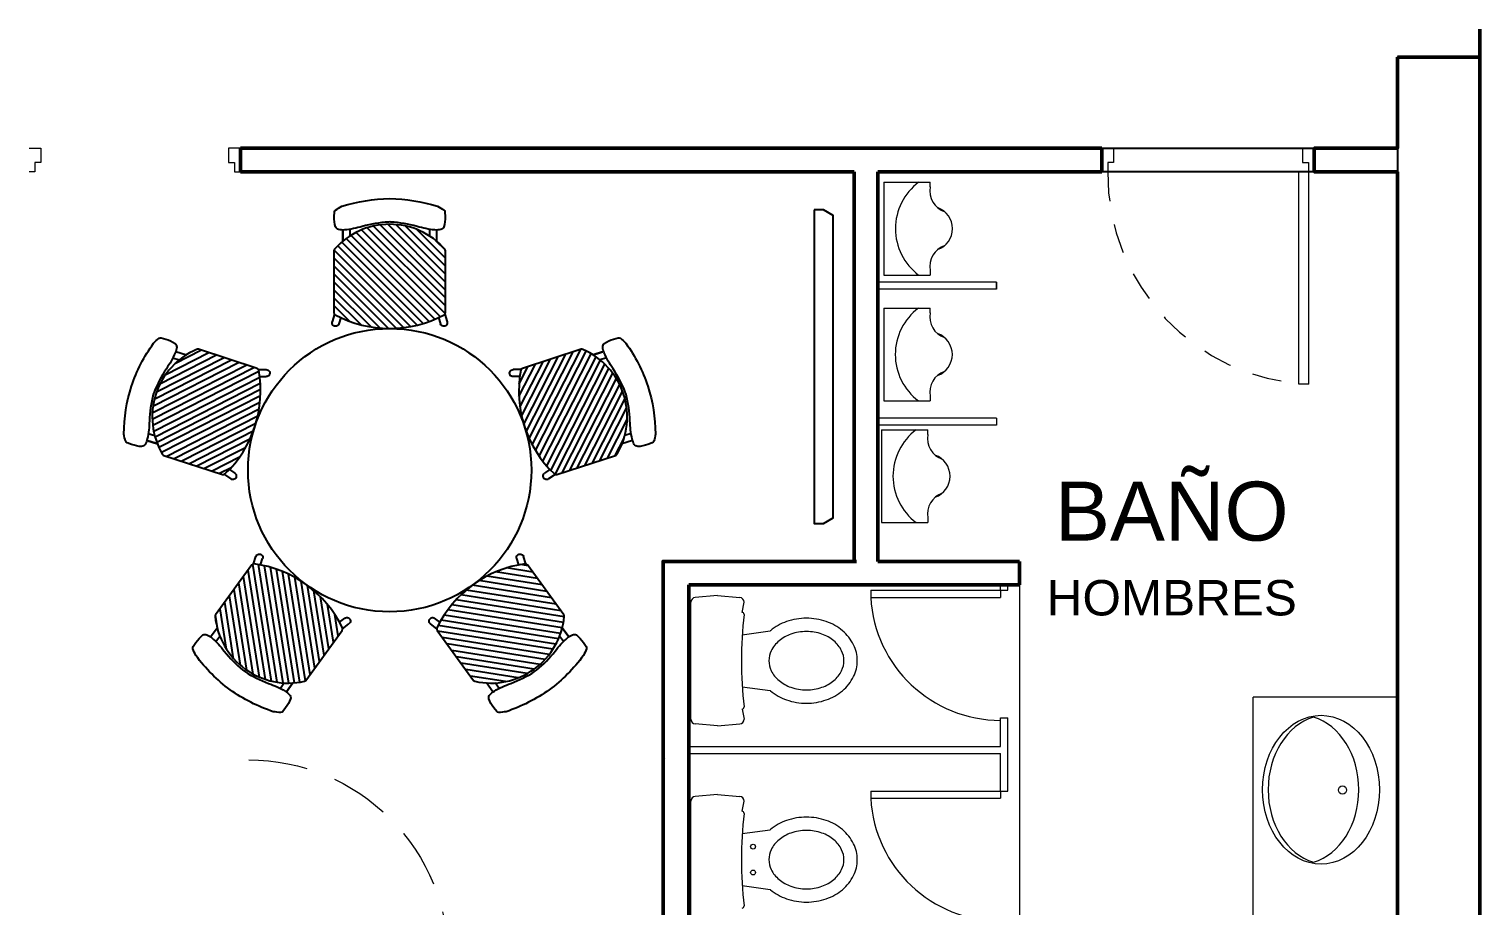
# Model space of a CAD drawing. Header units: millimetres. Extents: x -38 to 179, y -2 to 69.
# Drawn here: x -18.35 to -12.21, y 17.72 to 21.43 of the extents above; entities that cross this region are included whole.
import ezdxf

# ---------------------------------------------------------------- set-up
doc = ezdxf.new("R2010")
doc.units = ezdxf.units.MM
doc.linetypes.add('HIDDEN', pattern=[0.375, 0.25, -0.125])
doc.layers.get('0').update_dxf_attribs({"color": 255})
for name, color, linetype, lineweight in [('01 GRIS', 253, 'Continuous', 0), ('02 AZUL', 5, 'Continuous', 5), ('04 VERDE', 3, 'Continuous', 15), ('06 ROJO', 1, 'Continuous', 50), ('A_MUEBLES FIJOS', 6, 'Continuous', 5)]:
    doc.layers.add(name, color=color, linetype=linetype, lineweight=lineweight)
doc.layers.add('A_MOBILIARIO', color=6, linetype='Continuous')
doc.styles.get("Standard").update_dxf_attribs({"font": 'arial.ttf'})

# ---------------------------------------------------------------- blocks, each defined once
blk = doc.blocks.new('PT90M15')
blk.add_lwpolyline([(0.02499999999997726, 0.09999999999999432), (0.02499999999997726, 1), (0.06499999999999773, 1), (0.06499999999999773, 0.09999999999999432)], close=True)
for points in [[(0, 0), (0.05000000000001137, 0), (0.05000000000001137, 0.05999999999999517), (0.02499999999997726, 0.05999999999999517), (0.02499999999997726, 0.09999999999999432), (0, 0.09999999999999432)], [(0.8999999999999773, 0), (0.8500000000000227, 0), (0.8500000000000227, 0.05999999999999517), (0.875, 0.05999999999999517), (0.875, 0.09999999999999432), (0.8999999999999773, 0.09999999999999432)]]:
    blk.add_lwpolyline(points)
at = {"color": 252, "linetype": 'HIDDEN', "ltscale": 0.5}
blk.add_arc((-0.01890433322307672, 0.1071459075115371), 0.8939328951040775, 359.5419849699633, 87.18486094680517, dxfattribs=at)
blk = doc.blocks.new('MB-MA-120')
at = {"layer": 'A_MOBILIARIO', "color": 4}
blk.add_circle((0, 0), 0.6, dxfattribs=at)
blk = doc.blocks.new('MB-SI-CT')
h = blk.add_hatch()
h.set_pattern_fill('ANSI31', color=252, scale=0.0075)
h.set_pattern_definition([(45, (0, 0), (-0.01683798022700466, 0.01683798022700466), [])])
edge = h.paths.add_edge_path()
edge.add_arc((-7.311484750971431e-11, 0.130322479753445), 0.3111049277399722, 41.304386364337574, 138.6956136985408, ccw=False)
edge.add_arc((0.2259970876225839, 0.3288964296365477), 0.01026228245989492, -5.374811848923855e-07, 41.304385795371786, ccw=False)
edge.add_line((0.2362593700824789, 0.3288964295402792), (0.236259370226179, 0.06746569466172048))
edge.add_arc((0.2259970878037363, 0.06746569465528363), 0.01026228242244273, -61.59172868186022, 3.593811470636865e-08, ccw=False)
edge.add_arc((-2.552034139569059e-10, 0.4852943833133625), 0.485294383313372, 241.5917287474179, 298.4082713128449, ccw=False)
edge.add_arc((-0.2259970878870283, 0.06746569441804096), 0.0102622824169693, 180.0000000866866, 241.5917288039885, ccw=False)
edge.add_line((-0.2362593703039977, 0.06746569440251449), (-0.2362593704476978, 0.3288964292810732))
edge.add_arc((-0.2259970879873667, 0.3288964293871515), 0.0102622824603312, 138.6956142593972, 180.0000005922503, ccw=False)
at = {"layer": 'A_MOBILIARIO', "color": 252}
for p, q in [((0.1984067138157286, 0.3699493810236589), (0.1984067138416492, 0.4171077532553653)), ((-0.2334672185991451, 0.06042924733519328), (-0.2434032058629612, 0.0284698572559563)), ((-0.2067068203616884, 0.04622385481347635), (-0.2149742407066526, 0.01963145843141945)), ((0.2067068203111546, 0.04622385503016346), (0.2149742406815847, 0.01963145866743332)), ((0.2334672185322404, 0.06042924758189372), (0.2434032058278888, 0.02846985752289299))]:
    blk.add_line(p, q, dxfattribs=at)
at = {"layer": 'A_MOBILIARIO'}
blk.add_line((0.198406713840285, 0.3699493810027406), (0.1984067138584749, 0.4027709281404412), dxfattribs=at)
blk.add_lwpolyline([(-0.2295795006393746, 0.501817623787062, 0.2473220328365423), (-0.2342042096352088, 0.4934425173822063), (-0.2345988710417259, 0.4733248703831094, 0.08150221110869013), (-0.2296849033021147, 0.4299622703331778, 0.2240355351153455), (-0.2162563958929979, 0.4188460196947261, 0.08102006946177262), (-0.1915073617117571, 0.4175541380637213, 0.05094595094992073), (-0.1161287371344599, 0.432312918111208, -0.05241184340338387), (-0.005307781174707316, 0.4509995738585957, -0.01486181126825373), (0.0053077805775672, 0.4509995738585957, -0.05241184340338387), (0.1161287365373198, 0.432312918111208, 0.05094595094992073), (0.1915073611150717, 0.4175541380637213, 0.0810200694617724), (0.2162563952963126, 0.4188460196947261, 0.2240355351153455), (0.2296849027054293, 0.4299622703331778, 0.0815022111332333), (0.2345988711267637, 0.473324870637768), (0.2342042096988735, 0.4934425176391386, 0.2473220328365423), (0.2295795006930348, 0.5018176240380825, 0.03297678744902263), (0.2022613923304561, 0.5176033459488707, 0.07399032975095574), (0, 0.5499999999999972, 0.07399032975095574), (-0.2022613923300014, 0.5176033459488707, 0.03297678744902263), (-0.22957950069258, 0.5018176240380825)], format="xyb", dxfattribs=at)
blk.add_lwpolyline([(-0.2337062542522119, 0.3356701430507627, -0.4525221831862469), (0.2337062538806265, 0.3356701433072402, -0.1822013527812773), (0.2362593700824789, 0.3288964295402792), (0.236259370226179, 0.06746569466172048, -0.2754070627771475), (0.2308793808958569, 0.05843919729026936, -0.253115704548103), (-0.2308793809573046, 0.05843919704743428, -0.2754070627748174), (-0.2362593703039977, 0.06746569440251449), (-0.2362593704476978, 0.3288964292810732, -0.1822013527812773)], format="xyb", close=True, dxfattribs=at)
at = {"layer": 'A_MOBILIARIO', "color": 252}
for points in [[(-0.1984067143354196, 0.4171077532552019), (-0.1984067143354196, 0.3699493809972978)], [(-0.1686355310602892, 0.42035933208291), (-0.1686355310602892, 0.3917576222893473)], [(0.1686355308387704, 0.4203593320252068), (0.1686355308387704, 0.3917576223379342)], [(0.1984067141139008, 0.4171077532478193), (0.1984067141139008, 0.369949381059655)]]:
    blk.add_lwpolyline(points, dxfattribs=at)
for centre, start, end in [((-0.2291887232852616, 0.02405065784391525), 162.729836512308, 342.7298365125797), ((0.2291887232547367, 0.02405065809539053), 197.2701635503081, 17.27016355055538)]:
    blk.add_arc(centre, 0.0148855916375804, start, end, dxfattribs=at)
blk = doc.blocks.new('PUERTA VIDRIO BISAGRA PIVOTANTE SIN POZO')
at = {"true_color": 0xc7c8ca, "transparency": 33554687}
h = blk.add_hatch(color=9, dxfattribs=at)
h.dxf.hatch_style = 1
h.paths.add_polyline_path([(98304.51111752748, 103158.2518477188), (98304.51111752751, 103157.357665244), (98304.51225737507, 103157.3565253965), (98304.52137615538, 103157.3565253966), (98304.5225160029, 103157.3576652442), (98304.52251598852, 103158.2518296424), (98304.52137614097, 103158.2529694899), (98304.51225736066, 103158.2529694897)])
at = {"color": 136, "linetype": 'ByBlock'}
for p, q in [((98304.50427842831, 103158.22733278), (98304.50484835208, 103158.2279027038)), ((98304.50427842831, 103158.22732292), (98304.50484835208, 103158.2278928438)), ((98304.50427842943, 103158.1600817752), (98304.50427842831, 103158.22733278)), ((98304.50427842943, 103158.1600719153), (98304.50427842831, 103158.22732292)), ((98304.50484835208, 103158.2279027038), (98304.509977666, 103158.2279027038)), ((98304.50484835208, 103158.2278928438), (98304.509977666, 103158.2278928439)), ((98304.509977666, 103158.2279027038), (98304.50997766714, 103158.1595118516)), ((98304.509977666, 103158.2278928439), (98304.50997766714, 103158.1595019916)), ((98304.51111751358, 103158.2256131488), (98304.50997766604, 103158.2256131488)), ((98304.5236558365, 103158.225613149), (98304.52251598895, 103158.225613149)), ((98304.52251598804, 103158.2256131488), (98304.52365583558, 103158.2256131488)), ((98304.52365583561, 103158.2279027038), (98304.52365583448, 103158.1595118516)), ((98304.52365583561, 103158.2278928439), (98304.52365583448, 103158.1595019916)), ((98304.52878514954, 103158.2279027038), (98304.52365583561, 103158.2279027038)), ((98304.52878514954, 103158.2278928438), (98304.52365583561, 103158.2278928439)), ((98304.5293550733, 103158.22733278), (98304.52878514954, 103158.2279027038)), ((98304.5293550733, 103158.22732292), (98304.52878514954, 103158.2278928438)), ((98304.52935507218, 103158.1600817752), (98304.5293550733, 103158.22733278)), ((98304.52935507218, 103158.1600719153), (98304.5293550733, 103158.22732292)), ((98304.50484835322, 103158.1595118515), (98304.50427842943, 103158.1600817752)), ((98304.50484835322, 103158.1595019915), (98304.50427842943, 103158.1600719153)), ((98304.50997766714, 103158.1595118516), (98304.50484835322, 103158.1595118515)), ((98304.50997766714, 103158.1595019916), (98304.50484835322, 103158.1595019915)), ((98304.51111751463, 103158.1617816867), (98304.5099776671, 103158.1617816867)), ((98304.52365583756, 103158.1617816869), (98304.52251599001, 103158.1617816869)), ((98304.52251598699, 103158.1617816867), (98304.52365583452, 103158.1617816867)), ((98304.52365583448, 103158.1595118516), (98304.5287851484, 103158.1595118515)), ((98304.52365583448, 103158.1595019916), (98304.5287851484, 103158.1595019915)), ((98304.5287851484, 103158.1595118515), (98304.52935507218, 103158.1600817752)), ((98304.5287851484, 103158.1595019915), (98304.52935507218, 103158.1600719153))]:
    blk.add_line(p, q, dxfattribs=at)
blk.add_lwpolyline([(98304.54746001378, 103158.2198046591), (98304.54744622187, 103158.1847280152), (98304.46904550884, 103158.1847280152), (98304.46905930075, 103158.2198046591)], close=True, dxfattribs=at)
at = {"color": 0, "linetype": 'ByBlock'}
for points in [[(98304.51111752748, 103158.2518477188), (98304.51111752751, 103157.357665244), (98304.51225737507, 103157.3565253965), (98304.52137615538, 103157.3565253966), (98304.5225160029, 103157.3576652442), (98304.52251598852, 103158.2518296424), (98304.52137614097, 103158.2529694899), (98304.51225736066, 103158.2529694897)], [(98304.50883718499, 103157.356656207), (98304.50269639428, 103157.3566608775), (98304.50269639409, 103157.3838637623), (98304.50045132902, 103157.3838654674), (98304.50045132826, 103157.4294593821), (98304.50269639333, 103157.429457677), (98304.50269639313, 103157.4566585422), (98304.50883718384, 103157.4566585423), (98304.50883718499, 103157.3724609616)], [(98304.52479634137, 103157.3566562069), (98304.53093713209, 103157.3566608776), (98304.5309371319, 103157.3838637628), (98304.53318219696, 103157.383865468), (98304.5331821962, 103157.4294593826), (98304.53093713115, 103157.4294576774), (98304.53093713101, 103157.4566585427), (98304.5247963403, 103157.4566585425), (98304.52479634137, 103157.3724609619)]]:
    blk.add_lwpolyline(points, close=True, dxfattribs=at)
for points in [[(98304.50044269813, 103157.4180964778), (98304.44490609196, 103157.4180964769)], [(98304.53319082673, 103157.4180964784), (98304.5887274329, 103157.4180964793)], [(98304.50042538441, 103157.3953002958), (98304.44547419224, 103157.3953013001)], [(98304.5332081412, 103157.3953002963), (98304.58815933338, 103157.3953013025)]]:
    blk.add_lwpolyline(points, dxfattribs=at)
at = {"color": 136, "linetype": 'ByBlock'}
blk.add_circle((98304.51681675081, 103158.2022663371), 0.01, dxfattribs=at)
at = {"color": 0, "linetype": 'ByBlock'}
for centre in [(98304.44372698662, 103157.4066624238), (98304.5899065386, 103157.4066624262)]:
    blk.add_circle(centre, 0.01149468833451915, dxfattribs=at)
at = {"color": 8, "linetype": 'HIDDEN'}
blk.add_arc((98304.51681675081, 103158.2022663371), 0.845740940567339, 180, 270.309721198691, dxfattribs=at)

msp = doc.modelspace()

# ---------------------------------------------------------------- linework, layer by layer
for points in [[(-12.55759506076174, 13.89745717959522), (-12.20759506075592, 13.89745717959522), (-12.20759506075592, 21.31245717958882), (-12.55759506076174, 21.31245717958882)], [(-13.80917894930644, 20.92745717959406), (-12.90917894929771, 20.92745717959406), (-12.90917894929771, 20.82745717958824), (-13.80917894930644, 20.82745717958824)]]:
    msp.add_lwpolyline(points, close=True)
at = {"layer": '01 GRIS'}
for p, q in [((-13.75917894930353, 20.82745717958824), (-12.95917894930062, 20.82745717958824)), ((-14.25500697254211, 20.36005032395406), (-14.25500697254211, 20.33057055517202)), ((-14.15759506075301, 19.07745717958824), (-14.15759506075301, 14.0474571795894))]:
    msp.add_line(p, q, dxfattribs=at)
at = {"layer": '02 AZUL'}
for p, q in [((-14.73229801857269, 20.78334676546729), (-14.73229801857269, 20.39028318170676)), ((-14.73229801857269, 20.78334676546729), (-14.53576622669243, 20.78334676546729)), ((-14.53576622669243, 20.76363828710964), (-14.53576622669243, 20.78334676546729)), ((-14.53576622669243, 20.40999166006441), (-14.53576622669243, 20.39028318170676)), ((-14.25500697254211, 20.36005032395406), (-14.75500697254211, 20.36005032395406)), ((-14.73229801857269, 20.39028318170676), (-14.53576622669243, 20.39028318170676)), ((-14.25500697254211, 20.33057055517202), (-14.25500697254211, 20.36005032395406)), ((-14.25500697254211, 20.33057055517202), (-14.75500697254211, 20.33057055517202)), ((-14.7330119139242, 20.25022449115568), (-14.53648012204394, 20.25022449115568)), ((-14.7330119139242, 20.25022449115568), (-14.7330119139242, 19.85716090739515)), ((-14.53648012204394, 20.23051601279803), (-14.53648012204394, 20.25022449115568)), ((-14.7330119139242, 19.85716090739515), (-14.53648012204394, 19.85716090739515)), ((-14.53648012204394, 19.87686938576735), (-14.53648012204394, 19.85716090739515)), ((-14.25500697254211, 19.78357719833366), (-14.75500697254211, 19.78357719833366)), ((-14.25500697254211, 19.75409742955162), (-14.75500697254211, 19.75409742955162)), ((-14.74272106532771, 19.73479054026757), (-14.54618927344745, 19.73479054026757)), ((-14.74272106532771, 19.73479054026757), (-14.74272106532771, 19.34172695650705)), ((-14.54618927344745, 19.71508206190992), (-14.54618927344745, 19.73479054026757)), ((-14.25500697254211, 19.78357719833366), (-14.25500697254211, 19.75409742955162)), ((-14.54618927344745, 19.36143543486469), (-14.54618927344745, 19.34172695650705)), ((-14.74272106532771, 19.34172695650705), (-14.54618927344745, 19.34172695650705)), ((-14.78759506075767, 19.05484763883214), (-14.78759506075767, 19.02484763883331)), ((-14.78759506075767, 19.05484763883214), (-14.23759506075476, 19.05484763883214)), ((-14.23759506075476, 19.05484763883214), (-14.23759506075476, 19.07745717958824)), ((-14.23759506075476, 19.05484763883214), (-14.20759506075592, 19.05484763883214)), ((-14.23759506075476, 19.05484763883214), (-14.23759506075476, 19.02484763883331)), ((-14.20759506075592, 19.05484763883214), (-14.20759506075592, 19.07745717958824)), ((-15.54982657902474, 18.50885524224941), (-15.54982657902474, 19.00442955732797)), ((-15.43682657902718, 19.03264239978671), (-15.53156969387965, 19.02435345128106)), ((-15.43682657902718, 19.03264239978671), (-15.34208346416017, 19.02435345128106)), ((-15.33283538762953, 18.96154773504168), (-15.32382657901508, 19.00442955732797)), ((-14.78759506075767, 19.02484763883331), (-14.23759506075476, 19.02484763883331)), ((-15.33205659580017, 18.86664239978927), (-15.21389335078311, 18.8826608680647)), ((-15.33205659580017, 18.86664239978927), (-15.21389335078311, 18.8826608680647)), ((-15.33205659580017, 18.86664239978927), (-15.21389335078311, 18.8826608680647)), ((-15.33205659580017, 18.64664239978811), (-15.21389335078311, 18.63062393149812)), ((-13.16759506076232, 16.22095506214464), (-13.16759506076232, 18.60245717959697)), ((-12.55759506076174, 18.60245717959697), (-13.16759506076232, 18.60245717959697)), ((-15.33283538762953, 18.5517370645357), (-15.32382657901508, 18.50885524224941)), ((-14.23759506075476, 18.51484763882399), (-14.20759506075592, 18.51484763882399)), ((-14.23759506075476, 18.39396508506252), (-14.23759506075476, 18.51484763882399)), ((-14.20759506075592, 18.20396508506019), (-14.20759506075592, 18.51484763882399)), ((-15.43682657902718, 18.48064239979067), (-15.53156969387965, 18.48893134828177)), ((-15.43682657902718, 18.48064239979067), (-15.34208346416017, 18.48893134828177)), ((-15.55759506076174, 18.39396508506252), (-14.23759506075476, 18.39396508506252)), ((-15.55759506076174, 18.36396508506368), (-14.23759506075476, 18.36396508506368)), ((-14.23759506075476, 18.20396508506019), (-14.23759506075476, 18.36396508506368)), ((-15.43682657902718, 18.19012521982586), (-15.53156969387965, 18.18183627133476)), ((-15.43682657902718, 18.19012521982586), (-15.34208346416017, 18.18183627133476)), ((-14.78759506075767, 18.20396508506019), (-14.23759506075476, 18.20396508506019)), ((-14.78759506075767, 18.20396508506019), (-14.78759506075767, 18.17396508506135)), ((-14.23759506075476, 18.20396508506019), (-14.20759506075592, 18.20396508506019)), ((-14.23759506075476, 18.20396508506019), (-14.23759506075476, 18.17396508506135)), ((-15.54982657902474, 17.66633806228856), (-15.54982657902474, 18.16191237736712)), ((-15.33283538762953, 18.11903055508083), (-15.32382657901508, 18.16191237736712)), ((-14.78759506075767, 18.17396508506135), (-14.23759506075476, 18.17396508506135)), ((-15.33205659580017, 18.02412521982842), (-15.21389335078311, 18.04014368810385)), ((-15.33205659580017, 17.80412521982726), (-15.21389335078311, 17.78810675155182))]:
    msp.add_line(p, q, dxfattribs=at)
for points in [[(-18.35259506076, 20.92745717959406), (-18.30259506075708, 20.92745717959406), (-18.30259506075708, 20.86745717959639), (-18.32759506075126, 20.86745717959639), (-18.32759506075126, 20.82745717958824), (-18.35259506076, 20.82745717958824)], [(-17.45759506075592, 20.92745717959406), (-17.50759506075883, 20.92745717959406), (-17.50759506075883, 20.86745717959639), (-17.48259506076465, 20.86745717959639), (-17.48259506076465, 20.82745717958824), (-17.45759506075592, 20.82745717958824)]]:
    msp.add_lwpolyline(points, dxfattribs=at)
for points in [[(-14.84482657902299, 18.75664239978869, 0.1155184505416777), (-14.86056290228044, 18.8238452129699, 0.1039906199515697), (-14.90789241629136, 18.88392162040327, 0.09098556212590243), (-14.97609044751334, 18.92250128501837, 0.08352995077362717), (-15.0601468159457, 18.9366423997817, 0.08352995077362299), (-15.14420318437806, 18.92250128501837, 0.09098556212590402), (-15.21240121561459, 18.88392162040327, 0.002627711285536322), (-15.21389335078311, 18.8826608680647, 0.1155184505416809)], [(-15.21389335078311, 18.63062393149812, 0.002627711285496468), (-15.21240121561459, 18.62936317917411, 0.09098556212590238), (-15.14420318437806, 18.59078351454446, 0.0835299507736262), (-15.0601468159457, 18.57664239978112, 0.08352995077362484), (-14.97609044751334, 18.59078351454446, 0.0909855621259006), (-14.90789241629136, 18.62936317917411, 0.1039906199515717), (-14.86056290228044, 18.68943958659293, 0.1155184505416763), (-14.84482657902299, 18.75664239978869, 0.1155184505416777)], [(-14.84482657902299, 17.91412521982784, 0.1155184505416777), (-14.86056290228044, 17.98132803300905, 0.1039906199515697), (-14.90789241629136, 18.04140444044242, 0.09098556212590243), (-14.97609044751334, 18.07998410505752, 0.08352995077362717), (-15.0601468159457, 18.09412521983541, 0.08352995077362299), (-15.14420318437806, 18.07998410505752, 0.09098556212590402), (-15.21240121561459, 18.04140444044242, 0.002627711285536322), (-15.21389335078311, 18.04014368810385, 0.1155184505416809)], [(-15.21389335078311, 17.78810675155182, 0.002627711285496468), (-15.21240121561459, 17.78684599921326, 0.09098556212590238), (-15.14420318437806, 17.74826633459816, 0.0835299507736262), (-15.0601468159457, 17.73412521983482, 0.08352995077362484), (-14.97609044751334, 17.74826633459816, 0.0909855621259006), (-14.90789241629136, 17.78684599921326, 0.1039906199515717), (-14.86056290228044, 17.84692240664663, 0.1155184505416763), (-14.84482657902299, 17.91412521982784, 0.1155184505416777)]]:
    msp.add_lwpolyline(points, format="xyb", dxfattribs=at)
for points in [[(-14.90113402977477, 18.75664239978869, 0.1155184505416777), (-14.91101646619973, 18.79884587500055, 0.1039906199515698), (-14.94400659852727, 18.84072098553224, 0.09098556212590182), (-14.99451461866738, 18.86929340094139, 0.08352995077362693), (-15.0601468159457, 18.88033494902993, 0.08352995077362269), (-15.12577901322402, 18.86929340094139, 0.09098556212590381), (-15.17628703337869, 18.84072098553224, 0.1039906199515692), (-15.20927716569167, 18.79884587500055, 0.1155184505416808), (-15.21915960211663, 18.75664239978869, 0.1155184505416809), (-15.20927716569167, 18.71443892456227, 0.1039906199515687), (-15.17628703337869, 18.67256381403058, 0.09098556212590164), (-15.12577901322402, 18.64399139863599, 0.08352995077362672), (-15.0601468159457, 18.63294985054745, 0.08352995077362499), (-14.99451461866738, 18.64399139863599, 0.09098556212590095), (-14.94400659852727, 18.67256381403058, 0.1039906199515719), (-14.91101646619973, 18.71443892456227, 0.115518450541677)], [(-14.90113402977477, 17.91412521982784, 0.1155184505416777), (-14.91101646619973, 17.95632869505425, 0.1039906199515698), (-14.94400659852727, 17.99820380558594, 0.09098556212590182), (-14.99451461866738, 18.02677622098054, 0.08352995077362693), (-15.0601468159457, 18.03781776906908, 0.08352995077362269), (-15.12577901322402, 18.02677622098054, 0.09098556212590381), (-15.17628703337869, 17.99820380558594, 0.1039906199515692), (-15.20927716569167, 17.95632869505425, 0.1155184505416808), (-15.21915960211663, 17.91412521982784, 0.1155184505416809), (-15.20927716569167, 17.87192174461597, 0.1039906199515687), (-15.17628703337869, 17.83004663408428, 0.09098556212590164), (-15.12577901322402, 17.80147421867514, 0.08352995077362672), (-15.0601468159457, 17.7904326705866, 0.08352995077362499), (-14.99451461866738, 17.80147421867514, 0.09098556212590095), (-14.94400659852727, 17.83004663408428, 0.1039906199515719), (-14.91101646619973, 17.87192174461597, 0.115518450541677)]]:
    msp.add_lwpolyline(points, format="xyb", close=True, dxfattribs=at)
for centre, radius in [((-12.78994955067355, 18.20883812216562), 0.01716756416631142), ((-15.28609365389457, 17.96889974952137), 0.01026472138200107), ((-15.28609365389457, 17.85935069014886), 0.01026472138200107)]:
    msp.add_circle(centre, radius, dxfattribs=at)
for centre, radius, start, end in [((-14.43756005951036, 20.58681497358702), 0.245664739849993, 126.8698976460106, 233.130102353989), ((-14.44291466100731, 20.74719602240293), 0.09429613629568258, 169.9580960604084, 250.6204552411016), ((-14.53576622669243, 20.58681497358702), 0.09429613629568258, 0, 70.6204552411016), ((-14.53576622669243, 20.58681497358702), 0.09429613629568258, 289.3795447588984, 0), ((-14.44291466100731, 20.42643392477112), 0.09429613629568258, 109.3795447588984, 190.0419039395916), ((-14.43827395484732, 20.05369269927542), 0.245664739849993, 126.8698976460106, 233.130102353989), ((-14.44362855634427, 20.21407374810587), 0.09429613629568258, 169.9580960604084, 250.6204552411016), ((-14.53648012204394, 20.05369269927542), 0.09429613629568258, 0, 70.6204552411016), ((-14.53648012204394, 20.05369269927542), 0.09429613629568258, 289.3795447588984, 0), ((-14.44362855634427, 19.89331165045951), 0.09429613629568258, 109.3795447588984, 190.0419039395916), ((-14.44798310625083, 19.53825874838731), 0.245664739849993, 126.8698976460106, 233.130102353989), ((-14.45333770774778, 19.69863979720321), 0.09429613629568258, 169.9580960604084, 250.6204552411016), ((-14.54618927344745, 19.53825874838731), 0.09429613629568258, 0, 70.6204552411016), ((-14.54618927344745, 19.53825874838731), 0.09429613629568258, 289.3795447588984, 0), ((-14.45333770774778, 19.3778776995714), 0.09429613629568258, 109.3795447588984, 190.0419039395916), ((-15.52982657902066, 19.00442955732797), 0.02, 94.99999999987313, 180), ((-15.34382657901915, 19.00442955732797), 0.02, 0, 85.00000000012689), ((-14.23759506075476, 19.05484763883214), 0.5508175741568136, 183.1221304624032, 270), ((-13.72915991235823, 18.75664239978869), 1.606666666666779, 172.9929367101232, 187.0070632898768), ((-15.33319084698633, 18.95217873576257), 0.009375739910986296, 2.834638405226916, 87.82724311470734), ((-15.33319084698633, 18.5611060638148), 0.009375739910986296, 272.1727568852926, 357.1653615947731), ((-15.52982657902066, 18.50885524224941), 0.02, 180, 265.0000000001269), ((-15.34382657901915, 18.50885524224941), 0.02, 274.9999999998731, 0), ((-15.52982657902066, 18.16191237736712), 0.02, 94.99999999987313, 180), ((-15.34382657901915, 18.16191237736712), 0.02, 0, 85.00000000012689), ((-14.23759506075476, 18.20396508506019), 0.5508175741568136, 183.1221304624032, 270), ((-13.72915991235823, 17.91412521982784), 1.606666666666779, 172.9929367101232, 187.0070632898768), ((-15.33319084698633, 18.10966155580172), 0.009375739910986296, 2.834638405226916, 87.82724311470734), ((-15.33319084698633, 17.71858888385395), 0.009375739910986296, 272.1727568852926, 357.1653615947731)]:
    msp.add_arc(centre, radius, start, end, dxfattribs=at)
msp.add_ellipse((-12.88081366657752, 18.21032957949137), major_axis=(7.715274834628356e-17, 0.3150000000000013), ratio=0.7857142857142886, dxfattribs=at)
for centre, start_param, end_param in [((-12.85731607332309, 18.21032957949137), 0.2257002037301241, 2.915892449859669), ((-12.96809155994742, 18.21032957949137), 3.367292857314868, 6.057485103449462)]:
    msp.add_ellipse(centre, major_axis=(7.715274834628356e-17, 0.3150000000000013), ratio=0.7857142857142886, start_param=start_param, end_param=end_param, dxfattribs=at)
at = {"layer": '06 ROJO'}
for p, q in [((-12.20759506075592, 16.28745717959464), (-12.20759506075592, 21.43236324397367)), ((-17.15759506075301, 20.92745717959406), (-17.45759506075592, 20.92745717959406)), ((-17.45759506075592, 20.92745717959406), (-17.45759506075592, 20.82745717958824)), ((-16.30759506076174, 20.92745717959406), (-17.15759506075301, 20.92745717959406)), ((-13.80917894930644, 20.92745717959406), (-16.30759506076174, 20.92745717959406)), ((-13.80917894930644, 20.92745717959406), (-13.80917894930644, 20.82745717958824)), ((-16.30759506076174, 20.82745717958824), (-17.45759506075592, 20.82745717958824)), ((-14.8575950607501, 20.82745717958824), (-16.30759506076174, 20.82745717958824)), ((-14.8575950607501, 19.17745717959406), (-14.8575950607501, 20.82745717958824)), ((-13.80917894930644, 20.82745717958824), (-14.75759506075883, 20.82745717958824)), ((-14.75759506075883, 19.17745717959406), (-14.75759506075883, 20.82745717958824)), ((-12.55759506076174, 20.82745717958824), (-12.55759506076174, 13.89745717959522)), ((-14.75759506075883, 19.17745717959406), (-14.15759506075301, 19.17745717959406)), ((-14.15759506075301, 19.07745717958824), (-14.15759506075301, 19.17745717959406)), ((-15.55759506076174, 14.0474571795894), (-15.55759506076174, 19.07745717958824)), ((-15.55759506076174, 19.07745717958824), (-14.15759506075301, 19.07745717958824)), ((-15.55759506076174, 14.73745717959173), (-15.55759506076174, 18.0074571795958))]:
    msp.add_line(p, q, dxfattribs=at)
at = {"layer": '06 ROJO', "ltscale": 0.1}
msp.add_line((-12.55759506076174, 21.31245717958882), (-12.20759506075592, 21.31245717958882), dxfattribs=at)
at = {"layer": '06 ROJO'}
for points in [[(-12.55759506076174, 21.31245717958882), (-12.55759506076174, 20.92745717959406)], [(-12.90917894929771, 20.92745717959406), (-12.55759506076174, 20.92745717959406), (-12.90917894929771, 20.92745717959406), (-12.90917894929771, 20.82745717958824), (-12.55759506076174, 20.82745717958824)], [(-15.66759506076232, 19.07745717958824), (-15.66759506076232, 19.17745717959406), (-14.84759506075534, 19.17745717959406)], [(-15.66759506076232, 19.07745717958824), (-15.66759506076232, 14.0474571795894)], [(-15.65759506075301, 18.34396508505961), (-15.65759506075301, 18.34396508505961)], [(-15.55759506076174, 18.34396508505961), (-15.55759506076174, 18.34396508505961)]]:
    msp.add_lwpolyline(points, dxfattribs=at)
at = {"layer": 'A_MOBILIARIO', "color": 6, "ltscale": 0.5}
msp.add_lwpolyline([(-15.02759506074835, 20.6664571795809), (-15.02759506074835, 19.33845717958684), (-14.9875950607402, 19.33845717958684), (-14.94759506074661, 19.36245717957718), (-14.94759506074661, 20.64245717959056), (-14.9875950607402, 20.6664571795809)], close=True, dxfattribs=at)

# ---------------------------------------------------------------- block references
at = {"layer": '02 AZUL', "rotation": 180}
msp.add_blockref('PT90M15', (-12.90917894929771, 20.92745717959406), dxfattribs=at)
at = {"layer": 'A_MOBILIARIO', "xscale": -1}
msp.add_blockref('MB-SI-CT', (-16.82509163083341, 20.1638937911157), dxfattribs=at)
at = {"layer": 'A_MOBILIARIO'}
msp.add_blockref('MB-MA-120', (-16.82509163083341, 19.56389379110988), dxfattribs=at)
at = {"layer": 'A_MOBILIARIO', "xscale": -1}
for p, rotation in [((-17.39572554061488, 19.74930398774086), 72.00000000000006), ((-16.25445772105195, 19.74930398774086), 288.0000000000001), ((-17.17776278221754, 19.07848359449054), 144), ((-16.47242047946384, 19.07848359449054), 216)]:
    msp.add_blockref('MB-SI-CT', p, dxfattribs=dict(at, rotation=rotation))
at = {"layer": 'A_MUEBLES FIJOS', "xscale": -1, "rotation": 90}
msp.add_blockref('PUERTA VIDRIO BISAGRA PIVOTANTE SIN POZO', (103140.7801285451, 98322.0079575116), dxfattribs=at)
msp.add_blockref('PUERTA VIDRIO BISAGRA PIVOTANTE SIN POZO', (103140.7801285451, 98322.0079575116), dxfattribs=at)

# ---------------------------------------------------------------- texts
at = {"layer": '04 VERDE', "insert": (-13.51276725283424, 19.51521097714067), "char_height": 0.25, "width": 1.872928338039742, "attachment_point": 2}
msp.add_mtext('BAÑO\\P{\\H0.6x;HOMBRES }', dxfattribs=at)

doc.saveas('drawing.dxf')
